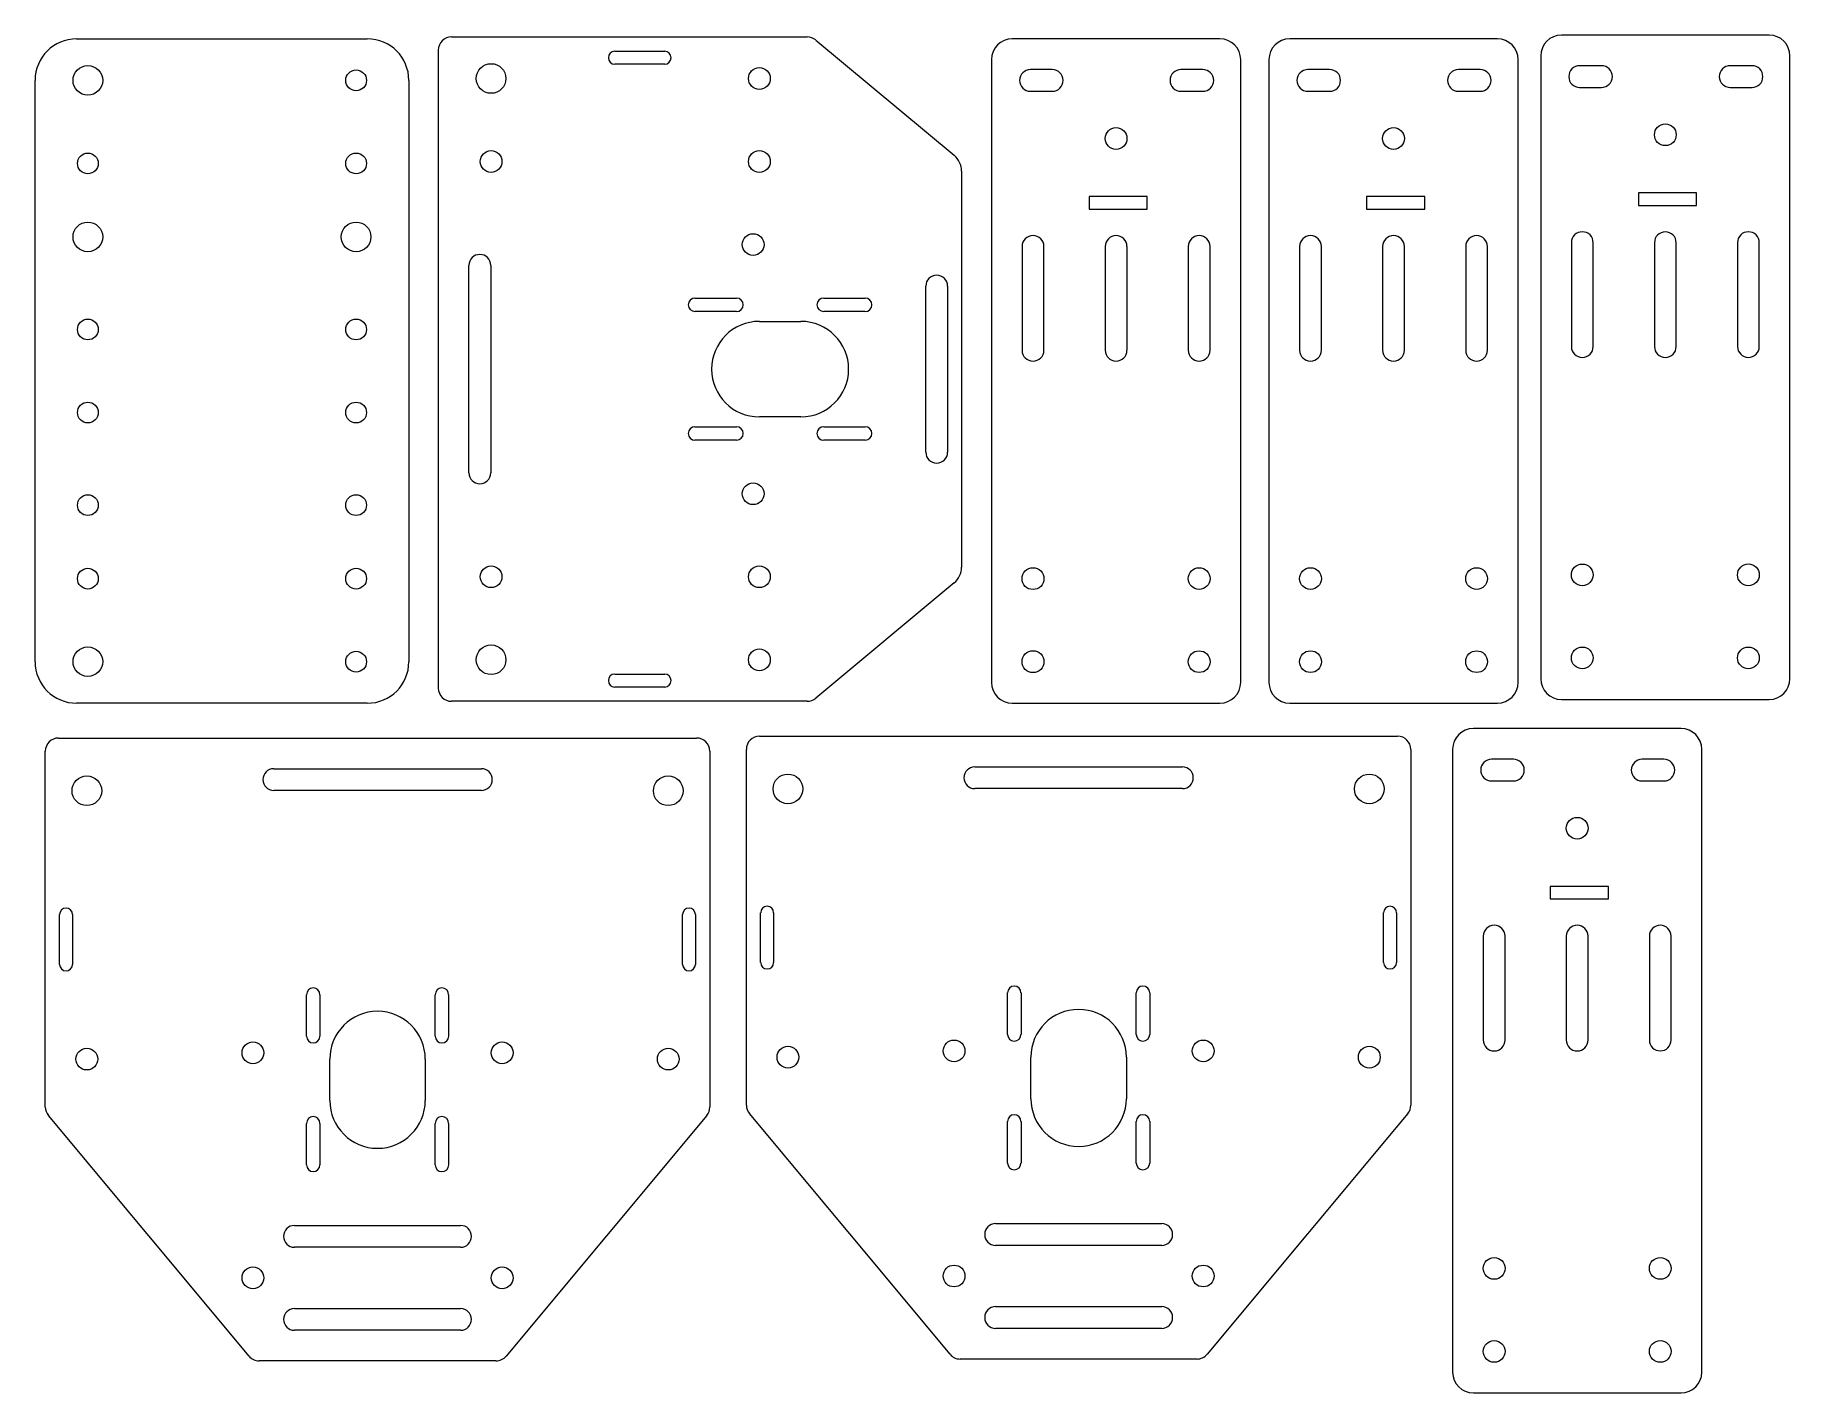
# Model space of a CAD drawing. Header units: millimetres. Extents: x 7 to 429, y 7 to 334.
import ezdxf

# ---------------------------------------------------------------- set-up
doc = ezdxf.new("R2010")
doc.units = ezdxf.units.MM

msp = doc.modelspace()

# ---------------------------------------------------------------- linework, layer by layer
at = {"color": 7, "linetype": 'Continuous', "lineweight": 15}
for p, q in [((424.07, 333.92), (374.07, 333.92)), ((16.51, 333.02), (86.51, 333.02)), ((103.61, 176.65), (103.61, 330.3)), ((106.78, 333.47), (192.46, 333.47)), ((146.11, 330.03), (158.11, 330.03)), ((194.49, 332.74), (227.81, 304.97)), ((291.81, 333.02), (241.81, 333.02)), ((358.62, 333.02), (308.62, 333.02)), ((158.11, 326.91), (146.11, 326.91)), ((236.81, 328.02), (236.81, 178.02)), ((251.44, 325.64), (246.19, 325.64)), ((287.69, 325.64), (282.44, 325.64)), ((296.81, 178.02), (296.81, 328.02)), ((303.62, 328.02), (303.62, 178.02)), ((318.24, 325.64), (312.99, 325.64)), ((354.49, 325.64), (349.24, 325.64)), ((363.62, 178.02), (363.62, 328.02)), ((369.07, 328.92), (369.07, 178.92)), ((383.69, 326.55), (378.44, 326.55)), ((419.94, 326.55), (414.69, 326.55)), ((429.07, 178.92), (429.07, 328.92)), ((6.51, 183.02), (6.51, 323.02)), ((96.51, 323.02), (96.51, 183.02)), ((378.44, 321.3), (383.69, 321.3)), ((414.69, 321.3), (419.94, 321.3)), ((246.19, 320.39), (251.44, 320.39)), ((282.44, 320.39), (287.69, 320.39)), ((312.99, 320.39), (318.24, 320.39)), ((349.24, 320.39), (354.49, 320.39)), ((229.61, 301.13), (229.61, 205.81)), ((392.57, 295.92), (392.57, 292.92)), ((406.57, 295.92), (392.57, 295.92)), ((406.57, 292.92), (406.57, 295.92)), ((260.31, 295.02), (260.31, 292.02)), ((274.31, 295.02), (260.31, 295.02)), ((260.31, 292.02), (274.31, 292.02)), ((274.31, 292.02), (274.31, 295.02)), ((327.12, 295.02), (327.12, 292.02)), ((341.12, 295.02), (327.12, 295.02)), ((327.12, 292.02), (341.12, 292.02)), ((341.12, 292.02), (341.12, 295.02)), ((392.57, 292.92), (406.57, 292.92)), ((376.44, 283.92), (376.44, 258.92)), ((381.69, 258.92), (381.69, 283.92)), ((396.44, 283.92), (396.44, 258.92)), ((401.69, 258.92), (401.69, 283.92)), ((416.44, 283.92), (416.44, 258.92)), ((421.69, 258.92), (421.69, 283.92)), ((244.19, 283.02), (244.19, 258.02)), ((249.44, 258.02), (249.44, 283.02)), ((264.19, 283.02), (264.19, 258.02)), ((269.44, 258.02), (269.44, 283.02)), ((284.19, 283.02), (284.19, 258.02)), ((289.44, 258.02), (289.44, 283.02)), ((310.99, 283.02), (310.99, 258.02)), ((316.24, 258.02), (316.24, 283.02)), ((330.99, 283.02), (330.99, 258.02)), ((336.24, 258.02), (336.24, 283.02)), ((350.99, 283.02), (350.99, 258.02)), ((356.24, 258.02), (356.24, 283.02)), ((110.98, 228.47), (110.98, 278.47)), ((116.23, 278.47), (116.23, 228.47)), ((165.41, 270.59), (175.41, 270.59)), ((196.4, 270.59), (206.4, 270.59)), ((220.98, 233.47), (220.98, 273.47)), ((226.23, 273.47), (226.23, 233.47)), ((175.41, 267.34), (165.41, 267.34)), ((206.4, 267.34), (196.4, 267.34)), ((180.91, 264.97), (190.91, 264.97)), ((190.91, 241.97), (180.91, 241.97)), ((165.41, 239.6), (175.41, 239.6)), ((196.4, 239.6), (206.4, 239.6)), ((175.41, 236.35), (165.41, 236.35)), ((206.4, 236.35), (196.4, 236.35)), ((227.81, 201.97), (194.49, 174.21)), ((146.11, 180.03), (158.11, 180.03)), ((192.46, 173.47), (106.78, 173.47)), ((158.11, 176.91), (146.11, 176.91)), ((374.07, 173.92), (424.07, 173.92)), ((86.51, 173.02), (16.51, 173.02)), ((241.81, 173.02), (291.81, 173.02)), ((308.62, 173.02), (358.62, 173.02)), ((180.96, 165.07), (334.61, 165.07)), ((402.85, 166.91), (352.85, 166.91)), ((8.97, 75.77), (8.97, 161.45)), ((12.15, 164.62), (165.8, 164.62)), ((168.97, 161.45), (168.97, 75.77)), ((177.79, 76.22), (177.79, 161.9)), ((337.79, 161.9), (337.79, 76.22)), ((347.85, 161.91), (347.85, 11.91)), ((407.85, 11.91), (407.85, 161.91)), ((63.97, 157.25), (113.97, 157.25)), ((232.79, 157.7), (282.79, 157.7)), ((362.48, 159.54), (357.23, 159.54)), ((398.73, 159.54), (393.48, 159.54)), ((282.79, 152.45), (232.79, 152.45)), ((357.23, 154.29), (362.48, 154.29)), ((393.48, 154.29), (398.73, 154.29)), ((113.97, 152), (63.97, 152)), ((371.35, 128.91), (371.35, 125.91)), ((385.35, 128.91), (371.35, 128.91)), ((385.35, 125.91), (385.35, 128.91)), ((181.22, 110.57), (181.22, 122.57)), ((184.35, 122.57), (184.35, 110.57)), ((331.22, 110.57), (331.22, 122.57)), ((334.35, 122.57), (334.35, 110.57)), ((371.35, 125.91), (385.35, 125.91)), ((12.41, 110.12), (12.41, 122.12)), ((15.53, 122.12), (15.53, 110.12)), ((162.41, 110.12), (162.41, 122.12)), ((165.53, 122.12), (165.53, 110.12)), ((355.23, 116.91), (355.23, 91.91)), ((360.48, 91.91), (360.48, 116.91)), ((375.23, 116.91), (375.23, 91.91)), ((380.48, 91.91), (380.48, 116.91)), ((395.23, 116.91), (395.23, 91.91)), ((400.48, 91.91), (400.48, 116.91)), ((71.85, 92.82), (71.85, 102.82)), ((75.1, 102.82), (75.1, 92.82)), ((102.84, 92.82), (102.84, 102.82)), ((106.09, 102.82), (106.09, 92.82)), ((240.67, 93.27), (240.67, 103.27)), ((243.92, 103.27), (243.92, 93.27)), ((271.66, 93.27), (271.66, 103.27)), ((274.91, 103.27), (274.91, 93.27)), ((77.47, 77.32), (77.47, 87.32)), ((100.47, 87.32), (100.47, 77.32)), ((246.29, 77.77), (246.29, 87.77)), ((269.29, 87.77), (269.29, 77.77)), ((58.02, 15.76), (9.71, 73.74)), ((168.24, 73.74), (119.92, 15.76)), ((226.83, 16.22), (178.52, 74.19)), ((240.67, 62.28), (240.67, 72.28)), ((243.92, 72.28), (243.92, 62.28)), ((271.66, 62.28), (271.66, 72.28)), ((274.91, 72.28), (274.91, 62.28)), ((337.05, 74.19), (288.74, 16.22)), ((71.85, 61.83), (71.85, 71.83)), ((75.1, 71.83), (75.1, 61.83)), ((102.84, 61.83), (102.84, 71.83)), ((106.09, 71.83), (106.09, 61.83)), ((68.97, 47.25), (108.97, 47.25)), ((237.79, 47.7), (277.79, 47.7)), ((277.79, 42.45), (237.79, 42.45)), ((108.97, 42), (68.97, 42)), ((68.97, 27.25), (108.97, 27.25)), ((237.79, 27.7), (277.79, 27.7)), ((108.97, 22), (68.97, 22)), ((277.79, 22.45), (237.79, 22.45)), ((117.49, 14.62), (60.46, 14.62)), ((286.3, 15.07), (229.27, 15.07)), ((352.85, 6.91), (402.85, 6.91))]:
    msp.add_line(p, q, dxfattribs=at)
for centre, radius in [((19.21, 323.02), 3.57), ((83.81, 323.02), 2.5), ((116.31, 323.47), 3.57), ((180.91, 323.47), 2.62), ((266.81, 309.02), 2.62), ((333.62, 309.02), 2.62), ((399.07, 309.92), 2.62), ((19.21, 303.02), 2.5), ((83.81, 303.02), 2.5), ((116.31, 303.47), 2.62), ((180.91, 303.47), 2.62), ((19.21, 285.32), 3.57), ((83.81, 285.32), 3.57), ((179.41, 283.47), 2.62), ((19.21, 263.02), 2.5), ((83.81, 263.02), 2.5), ((19.21, 243.02), 2.5), ((83.81, 243.02), 2.5), ((179.41, 223.47), 2.62), ((19.21, 220.72), 2.5), ((83.81, 220.72), 2.5), ((19.21, 203.02), 2.5), ((83.81, 203.02), 2.5), ((116.31, 203.47), 2.62), ((180.91, 203.47), 2.62), ((246.81, 203.02), 2.63), ((286.81, 203.02), 2.62), ((313.62, 203.02), 2.62), ((353.62, 203.02), 2.62), ((379.07, 203.92), 2.62), ((419.07, 203.92), 2.63), ((19.21, 183.02), 3.57), ((116.31, 183.47), 3.57), ((180.91, 183.47), 2.62), ((379.07, 183.92), 2.62), ((419.07, 183.92), 2.63), ((83.81, 183.02), 2.5), ((246.81, 183.02), 2.63), ((286.81, 183.02), 2.62), ((313.62, 183.02), 2.62), ((353.62, 183.02), 2.62), ((18.97, 151.92), 3.57), ((158.97, 151.92), 3.57), ((187.79, 152.37), 3.57), ((327.79, 152.37), 3.57), ((377.85, 142.91), 2.62), ((18.97, 87.32), 2.62), ((58.97, 88.82), 2.62), ((118.97, 88.82), 2.62), ((158.97, 87.32), 2.62), ((187.79, 87.77), 2.62), ((227.79, 89.27), 2.62), ((287.79, 89.27), 2.62), ((327.79, 87.77), 2.62), ((357.85, 36.91), 2.62), ((397.85, 36.91), 2.62), ((58.97, 34.62), 2.62), ((118.97, 34.62), 2.62), ((227.79, 35.07), 2.62), ((287.79, 35.07), 2.62), ((357.85, 16.91), 2.62), ((397.85, 16.91), 2.62)]:
    msp.add_circle(centre, radius, dxfattribs=at)
for centre, radius, start, end in [((374.07, 328.92), 5, 90, 180), ((424.07, 328.92), 5, 0, 90), ((16.51, 323.02), 10, 90, 180), ((86.51, 323.02), 10, 0, 90), ((106.78, 330.3), 3.18, 90, 180), ((146.11, 328.47), 1.56, 90, 270), ((158.11, 328.47), 1.56, 270, 90), ((192.46, 330.3), 3.18, 50.1944, 90), ((241.81, 328.02), 5, 90, 180), ((291.81, 328.02), 5, 0, 90), ((308.62, 328.02), 5, 90, 180), ((358.62, 328.02), 5, 0, 90), ((246.19, 323.02), 2.62, 90, 270), ((251.44, 323.02), 2.62, 270, 90), ((282.44, 323.02), 2.62, 90, 270), ((287.69, 323.02), 2.62, 270, 90), ((312.99, 323.02), 2.62, 90, 270), ((318.24, 323.02), 2.62, 270, 90), ((349.24, 323.02), 2.62, 90, 270), ((354.49, 323.02), 2.62, 270, 90), ((378.44, 323.92), 2.62, 90, 270), ((383.69, 323.92), 2.62, 270, 90), ((414.69, 323.92), 2.62, 90, 270), ((419.94, 323.92), 2.62, 270, 90), ((224.61, 301.13), 5, 0, 50.1944), ((246.81, 283.02), 2.63, 0, 180), ((266.81, 283.02), 2.62, 0, 180), ((286.81, 283.02), 2.63, 0, 180), ((313.62, 283.02), 2.62, 0, 180), ((333.62, 283.02), 2.62, 0, 180), ((353.62, 283.02), 2.62, 0, 180), ((379.07, 283.92), 2.63, 0, 180), ((399.07, 283.92), 2.62, 0, 180), ((419.07, 283.92), 2.63, 0, 180), ((113.61, 278.47), 2.62, 0, 180), ((223.61, 273.47), 2.62, 0, 180), ((165.41, 268.97), 1.62, 90, 270), ((175.41, 268.97), 1.63, 270, 90), ((196.4, 268.97), 1.62, 90, 270), ((206.4, 268.97), 1.63, 270, 90), ((180.91, 253.47), 11.5, 90, 270), ((190.91, 253.47), 11.5, 270, 90), ((246.81, 258.02), 2.63, 180, 0), ((266.81, 258.02), 2.62, 180, 360), ((286.81, 258.02), 2.62, 180, 0), ((313.62, 258.02), 2.63, 180, 0), ((333.62, 258.02), 2.63, 180, 360), ((353.62, 258.02), 2.62, 180, 0), ((379.07, 258.92), 2.63, 180, 0), ((399.07, 258.92), 2.62, 180, 360), ((419.07, 258.92), 2.63, 180, 0), ((165.41, 237.98), 1.63, 90, 270), ((175.41, 237.98), 1.62, 270, 90), ((196.4, 237.98), 1.63, 90, 270), ((206.4, 237.98), 1.62, 270, 90), ((223.61, 233.47), 2.62, 180, 0), ((113.61, 228.47), 2.62, 180, 0), ((224.61, 205.81), 5, 309.8056, 0), ((16.51, 183.02), 10, 180, 270), ((86.51, 183.02), 10, 270, 0), ((146.11, 178.47), 1.56, 90, 270), ((158.11, 178.47), 1.56, 270, 90), ((241.81, 178.02), 5, 180, 270), ((291.81, 178.02), 5, 270, 0), ((308.62, 178.02), 5, 180, 270), ((358.62, 178.02), 5, 270, 0), ((374.07, 178.92), 5, 180, 270), ((424.07, 178.92), 5, 270, 0), ((106.78, 176.65), 3.18, 180, 270), ((192.46, 176.65), 3.18, 270, 309.8056), ((180.96, 161.9), 3.18, 90, 180), ((334.61, 161.9), 3.17, 0, 90), ((352.85, 161.91), 5, 90, 180), ((402.85, 161.91), 5, 0, 90), ((12.15, 161.45), 3.18, 90, 180), ((165.8, 161.45), 3.18, 0, 90), ((63.97, 154.62), 2.62, 90, 270), ((113.97, 154.62), 2.62, 270, 90), ((232.79, 155.07), 2.62, 90, 270), ((282.79, 155.07), 2.62, 270, 90), ((357.23, 156.91), 2.62, 90, 270), ((362.48, 156.91), 2.62, 270, 90), ((393.48, 156.91), 2.62, 90, 270), ((398.73, 156.91), 2.62, 270, 90), ((13.97, 122.12), 1.56, 360, 180), ((163.97, 122.12), 1.56, 360, 180), ((182.79, 122.57), 1.56, 360, 180), ((332.79, 122.57), 1.56, 360, 180), ((357.85, 116.91), 2.62, 0, 180), ((377.85, 116.91), 2.62, 0, 180), ((397.85, 116.91), 2.63, 0, 180), ((13.97, 110.12), 1.56, 180, 0), ((163.97, 110.12), 1.56, 180, 0), ((182.79, 110.57), 1.56, 180, 0), ((332.79, 110.57), 1.56, 180, 0), ((73.48, 102.82), 1.62, 0, 180), ((104.47, 102.82), 1.62, 0, 180), ((242.29, 103.27), 1.62, 0, 180), ((273.28, 103.27), 1.63, 0, 180), ((88.97, 87.32), 11.5, 0, 180), ((257.79, 87.77), 11.5, 0, 180), ((242.29, 93.27), 1.62, 180, 0), ((273.28, 93.27), 1.62, 180, 0), ((73.48, 92.82), 1.62, 180, 0), ((104.47, 92.82), 1.63, 180, 0), ((357.85, 91.91), 2.63, 180, 0), ((377.85, 91.91), 2.63, 180, 0), ((397.85, 91.91), 2.62, 180, 0), ((88.97, 77.32), 11.5, 180, 0), ((180.96, 76.22), 3.18, 180, 219.8056), ((257.79, 77.77), 11.5, 180, 0), ((334.61, 76.22), 3.18, 320.1944, 0), ((12.15, 75.77), 3.18, 180, 219.8056), ((73.48, 71.83), 1.62, 0, 180), ((104.47, 71.83), 1.62, 0, 180), ((165.8, 75.77), 3.18, 320.1944, 0), ((242.29, 72.28), 1.62, 0, 180), ((273.28, 72.28), 1.63, 0, 180), ((73.48, 61.83), 1.62, 180, 0), ((104.47, 61.83), 1.63, 180, 0), ((242.29, 62.28), 1.62, 180, 0), ((273.28, 62.28), 1.62, 180, 0), ((68.97, 44.62), 2.62, 90, 270), ((108.97, 44.62), 2.62, 270, 90), ((237.79, 45.07), 2.62, 90, 270), ((277.79, 45.07), 2.62, 270, 90), ((68.97, 24.62), 2.62, 90, 270), ((108.97, 24.62), 2.62, 270, 90), ((237.79, 25.07), 2.62, 90, 270), ((277.79, 25.07), 2.62, 270, 90), ((60.46, 17.8), 3.18, 219.8056, 270), ((117.49, 17.8), 3.17, 270, 320.1944), ((229.27, 18.25), 3.18, 219.8056, 270), ((286.3, 18.25), 3.17, 270, 320.1944), ((352.85, 11.91), 5, 180, 270), ((402.85, 11.91), 5, 270, 0)]:
    msp.add_arc(centre, radius, start, end, dxfattribs=at)

doc.saveas('drawing.dxf')
